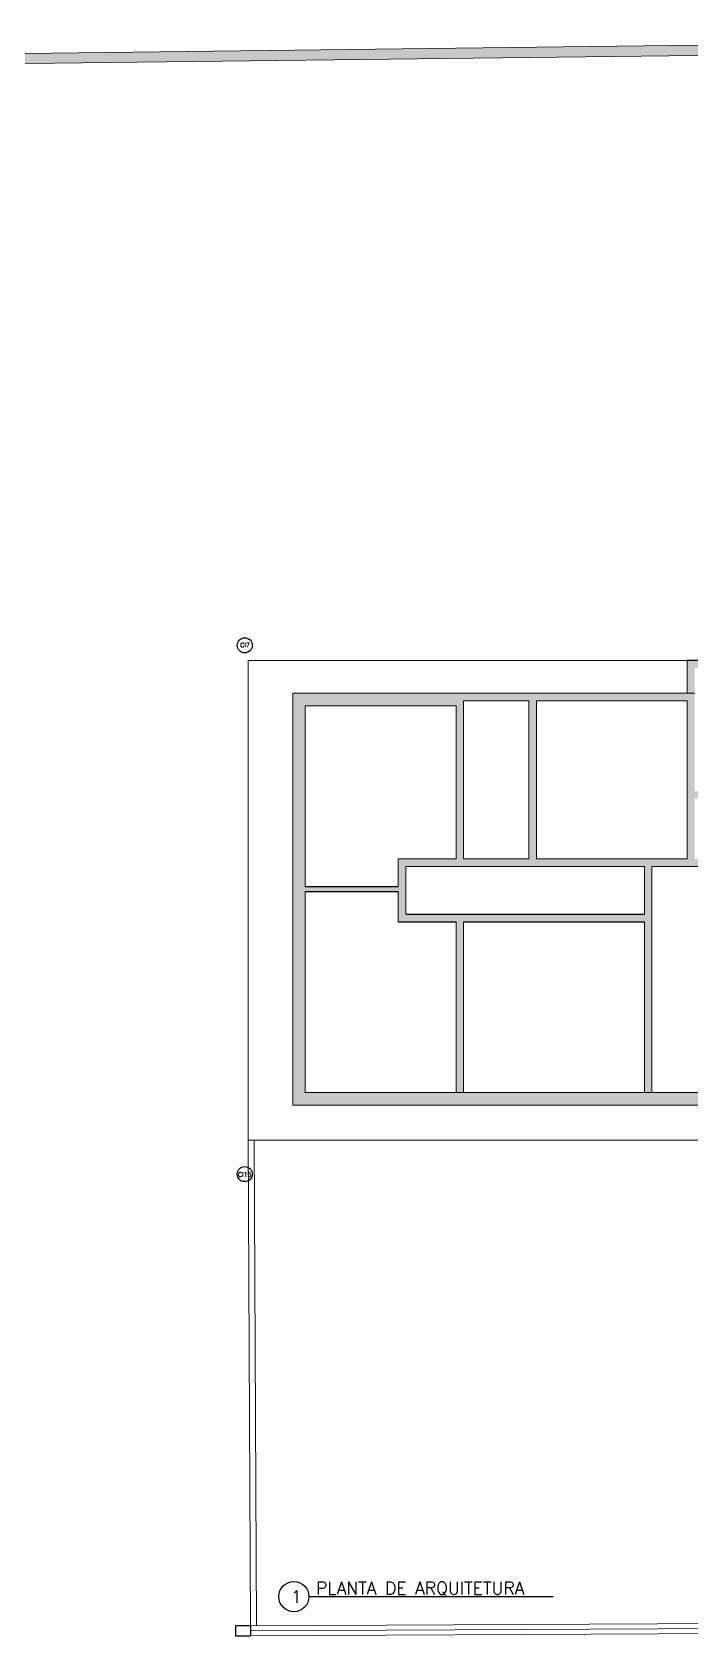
# Model space of a CAD drawing. Extents: x 0 to 11638, y -6007 to 0.
# Drawn here: x 10166.67 to 10179.78, y -5599.91 to -5567.98 of the extents above; entities that cross this region are included whole.
import ezdxf

# ---------------------------------------------------------------- set-up
doc = ezdxf.new("R2010")
doc.units = 0
doc.layers.get('0').update_dxf_attribs({"linetype": 'CONTINUOUS'})
for name, color, linetype, lineweight in [('ARQ - Alvenaria Alta', 251, 'CONTINUOUS', 13), ('ARQ - Alvenaria Média-Baixa', 252, 'CONTINUOUS', 20), ('ARQ - Grades', 1, 'CONTINUOUS', 15), ('ARQ - Guias Calçadas Sarjetas', 254, 'CONTINUOUS', 20), ('Elétrica', 30, 'CONTINUOUS', 20)]:
    doc.layers.add(name, color=color, linetype=linetype, lineweight=lineweight)
doc.layers.add('ARQ - Cotas', color=1, linetype='CONTINUOUS')
doc.styles.add('ROMANS', font='romans.shx', dxfattribs={"height": 0.3})

msp = doc.modelspace()

# ---------------------------------------------------------------- hatches: boundary and pattern name
at = {"layer": 'ARQ - Alvenaria Alta', "lineweight": -2}
h = msp.add_hatch(color=7, dxfattribs=at)
h.dxf.hatch_style = 1
h.paths.add_polyline_path([(10183.353, -5582.291), (10182.553, -5582.291), (10182.553, -5581.441), (10182.403, -5581.441), (10182.403, -5582.291), (10180.653, -5582.291), (10180.653, -5583.091), (10179.853, -5583.091), (10179.853, -5581.141), (10171.853, -5581.141), (10171.853, -5589.341), (10182.853, -5589.341), (10182.853, -5589.091), (10182.556, -5589.091), (10172.103, -5589.091), (10172.103, -5585.091), (10173.953, -5585.091), (10173.953, -5585.691), (10175.103, -5585.691), (10175.103, -5589.091), (10175.253, -5589.091), (10175.253, -5585.691), (10178.853, -5585.691), (10178.853, -5589.091), (10179.003, -5589.091), (10179.003, -5584.591), (10182.403, -5584.591), (10182.403, -5584.991), (10182.553, -5584.991), (10182.553, -5584.891), (10183.353, -5584.891)])
h.paths.add_polyline_path([(10182.403, -5584.441), (10181.203, -5584.441), (10181.203, -5583.091), (10180.803, -5583.091), (10180.803, -5582.441), (10183.203, -5582.441), (10183.203, -5584.441)], flags=16)
h.paths.add_polyline_path([(10181.053, -5584.441), (10179.853, -5584.441), (10179.853, -5583.241), (10181.053, -5583.241)], flags=16)
h.paths.add_polyline_path([(10179.703, -5584.441), (10176.703, -5584.441), (10176.703, -5581.291), (10179.703, -5581.291)], flags=16)
h.paths.add_polyline_path([(10178.853, -5584.591), (10178.853, -5585.541), (10174.103, -5585.541), (10174.103, -5584.591)], flags=16)
h.paths.add_polyline_path([(10176.553, -5584.441), (10175.253, -5584.441), (10175.253, -5581.291), (10176.553, -5581.291)], flags=16)
h.paths.add_polyline_path([(10175.103, -5584.441), (10173.953, -5584.441), (10173.953, -5584.991), (10172.103, -5584.991), (10172.103, -5581.391), (10175.103, -5581.391)], flags=16)
h.paths.add_polyline_path([(10182.553, -5585.811), (10182.403, -5585.811), (10182.403, -5589.091), (10182.553, -5589.091), (10182.553, -5587.891), (10182.853, -5587.891), (10182.853, -5587.741), (10182.553, -5587.741), (10182.553, -5586.691), (10182.853, -5586.691), (10182.853, -5586.541), (10182.553, -5586.541)], flags=17)
h.paths.add_polyline_path([(10193.653, -5584.441), (10192.503, -5584.441), (10192.503, -5581.391), (10195.503, -5581.391), (10195.503, -5589.091), (10184.853, -5589.091), (10184.853, -5589.341), (10195.753, -5589.341), (10195.753, -5581.141), (10187.853, -5581.141), (10187.853, -5581.441), (10188.003, -5581.441), (10188.003, -5581.291), (10190.903, -5581.291), (10190.903, -5584.441), (10188.003, -5584.441), (10188.003, -5582.141), (10187.853, -5582.141), (10187.853, -5582.291), (10185.703, -5582.291), (10185.703, -5583.391), (10184.503, -5583.391), (10184.503, -5583.291), (10184.353, -5583.291), (10184.353, -5584.891), (10185.153, -5584.891), (10185.153, -5584.991), (10185.303, -5584.991), (10185.303, -5584.591), (10188.603, -5584.591), (10188.603, -5589.091), (10188.753, -5589.091), (10188.753, -5585.691), (10192.353, -5585.691), (10192.353, -5589.091), (10192.503, -5589.091), (10192.503, -5585.691), (10193.653, -5585.691), (10193.653, -5585.091), (10195.503, -5585.091), (10195.503, -5584.991), (10193.653, -5584.991)])
h.paths.add_polyline_path([(10184.503, -5584.441), (10184.503, -5583.491), (10185.703, -5583.491), (10185.703, -5584.441), (10185.303, -5584.441)], flags=16)
h.paths.add_polyline_path([(10185.853, -5584.441), (10185.853, -5582.441), (10187.853, -5582.441), (10187.853, -5584.441)], flags=16)
h.paths.add_polyline_path([(10188.753, -5584.591), (10193.503, -5584.591), (10193.503, -5585.541), (10188.753, -5585.541)], flags=16)
h.paths.add_polyline_path([(10191.053, -5584.441), (10191.053, -5581.291), (10192.353, -5581.291), (10192.353, -5584.441)], flags=16)
h.paths.add_polyline_path([(10182.653, -5580.491), (10182.403, -5580.491), (10182.403, -5580.741), (10182.553, -5580.741), (10182.553, -5580.641), (10182.653, -5580.641)])
h.paths.add_polyline_path([(10185.453, -5579.241), (10183.553, -5579.241), (10183.553, -5580.491), (10183.453, -5580.491), (10183.453, -5580.641), (10183.553, -5580.641), (10183.553, -5581.091), (10184.353, -5581.091), (10184.353, -5582.591), (10184.503, -5582.591), (10184.503, -5580.641), (10185.453, -5580.641)])
h.paths.add_polyline_path([(10183.703, -5579.391), (10185.303, -5579.391), (10185.303, -5580.491), (10184.353, -5580.491), (10184.353, -5580.941), (10183.703, -5580.941)], flags=16)
at = {"layer": 'ARQ - Alvenaria Média-Baixa', "lineweight": -2}
h = msp.add_hatch(color=256, dxfattribs=at)
h.dxf.hatch_style = 1
h.paths.add_polyline_path([(10182.403, -5580.491), (10179.703, -5580.491), (10179.703, -5581.141), (10179.853, -5581.141), (10179.853, -5580.641), (10182.403, -5580.641)])
h.paths.add_polyline_path([(10182.553, -5579.391), (10182.403, -5579.391), (10182.403, -5580.491), (10182.553, -5580.491)])
h.paths.add_polyline_path([(10188.003, -5580.491), (10185.453, -5580.491), (10185.453, -5580.641), (10187.853, -5580.641), (10187.853, -5581.141), (10188.003, -5581.141)])
at = {"layer": 'ARQ - Cotas', "lineweight": -2}
h = msp.add_hatch(color=7, dxfattribs=at)
h.dxf.hatch_style = 1
edge = h.paths.add_edge_path()
edge.add_line((10201.413, -5568.178), (10201.413, -5599.764))
edge.add_line((10201.413, -5599.764), (10201.613, -5599.764))
edge.add_line((10201.613, -5599.764), (10201.613, -5567.975))
edge.add_line((10201.613, -5567.975), (10102.128, -5569.184))
edge.add_line((10102.128, -5569.184), (10102.328, -5592.707))
edge.add_arc((10106.091, -5592.707), 3.762, 180, 236.9357)
edge.add_line((10104.038, -5595.86), (10104.082, -5595.868))
edge.add_line((10104.082, -5595.868), (10104.118, -5595.673))
edge.add_arc((10106.091, -5592.707), 3.562, 179.9865, 236.3823, ccw=False)
edge.add_line((10102.528, -5592.706), (10102.33, -5569.382))
edge.add_line((10102.33, -5569.382), (10201.413, -5568.178))
h.paths.add_polyline_path([(10201.501, -5598.013), (10201.501, -5597.919)], flags=16)

# ---------------------------------------------------------------- linework, layer by layer
at = {"lineweight": -2}
msp.add_line((10172.176, -5599.13), (10177.034, -5599.13), dxfattribs=at)
msp.add_circle((10171.876, -5599.13), 0.3, dxfattribs=at)
at = {"layer": 'ARQ - Alvenaria Alta'}
for p, q in [((10201.613, -5567.975), (10102.128, -5569.184)), ((10201.413, -5568.178), (10102.33, -5569.382)), ((10173.953, -5584.991), (10173.953, -5584.441)), ((10174.103, -5585.541), (10174.103, -5584.591)), ((10178.853, -5585.541), (10178.853, -5584.591)), ((10179.003, -5589.091), (10179.003, -5584.591)), ((10173.953, -5585.691), (10173.953, -5585.091)), ((10175.103, -5589.091), (10175.103, -5585.691)), ((10175.253, -5589.091), (10175.253, -5585.691)), ((10178.853, -5589.091), (10178.853, -5585.691))]:
    msp.add_line(p, q, dxfattribs=at)
at = {"layer": 'ARQ - Alvenaria Alta', "ltscale": 0.01, "transparency": 33554684}
for p, q in [((10179.853, -5581.141), (10171.853, -5581.141)), ((10171.853, -5589.341), (10171.853, -5581.141)), ((10175.103, -5581.391), (10172.103, -5581.391)), ((10172.103, -5584.991), (10172.103, -5581.391)), ((10175.103, -5584.441), (10175.103, -5581.391)), ((10176.553, -5581.291), (10175.253, -5581.291)), ((10175.253, -5584.441), (10175.253, -5581.291)), ((10176.553, -5584.441), (10176.553, -5581.291)), ((10179.703, -5581.291), (10176.703, -5581.291)), ((10176.703, -5584.441), (10176.703, -5581.291)), ((10179.703, -5584.441), (10179.703, -5581.291)), ((10175.103, -5584.441), (10173.953, -5584.441)), ((10178.853, -5584.591), (10174.103, -5584.591)), ((10176.553, -5584.441), (10175.253, -5584.441)), ((10179.703, -5584.441), (10176.703, -5584.441)), ((10182.403, -5584.591), (10179.003, -5584.591)), ((10172.103, -5589.091), (10172.103, -5585.091)), ((10182.853, -5589.091), (10172.103, -5589.091)), ((10182.853, -5589.341), (10171.853, -5589.341))]:
    msp.add_line(p, q, dxfattribs=at)
at = {"layer": 'ARQ - Alvenaria Alta', "lineweight": -2}
for p, q in [((10172.103, -5584.991), (10173.953, -5584.991)), ((10172.103, -5585.091), (10173.953, -5585.091)), ((10173.953, -5585.691), (10175.103, -5585.691)), ((10174.103, -5585.541), (10178.853, -5585.541)), ((10175.253, -5585.691), (10178.853, -5585.691)), ((10171.015, -5599.71), (10170.715, -5599.71)), ((10171.015, -5599.71), (10170.715, -5599.71)), ((10170.715, -5599.712), (10170.716, -5599.912)), ((10170.715, -5599.712), (10170.716, -5599.912)), ((10171.015, -5599.71), (10171.016, -5599.911)), ((10171.015, -5599.71), (10171.016, -5599.911)), ((10170.716, -5599.912), (10171.016, -5599.911)), ((10170.716, -5599.912), (10171.016, -5599.911))]:
    msp.add_line(p, q, dxfattribs=at)
at = {"layer": 'ARQ - Alvenaria Média-Baixa', "ltscale": 0.01, "transparency": 33554684}
msp.add_line((10179.703, -5581.141), (10179.703, -5580.491), dxfattribs=at)
at = {"layer": 'ARQ - Alvenaria Média-Baixa', "lineweight": -2}
msp.add_line((10182.403, -5580.491), (10179.703, -5580.491), dxfattribs=at)
at = {"layer": 'ARQ - Alvenaria Média-Baixa'}
for p, q in [((10182.803, -5599.654), (10171.015, -5599.71)), ((10179.129, -5599.872), (10171.016, -5599.911)), ((10179.129, -5599.872), (10180.872, -5599.863))]:
    msp.add_line(p, q, dxfattribs=at)
at = {"layer": 'ARQ - Grades'}
for p in [(10180.872, -5599.761), (10171.015, -5599.811)]:
    msp.add_line(p, (10179.129, -5599.77), dxfattribs=at)
at = {"layer": 'ARQ - Guias Calçadas Sarjetas', "ltscale": 0.01, "transparency": 33554684}
for p, q in [((10170.968, -5590.041), (10170.968, -5580.491)), ((10179.703, -5580.491), (10170.968, -5580.491)), ((10170.968, -5590.041), (10171.015, -5599.71)), ((10182.703, -5590.041), (10170.968, -5590.041)), ((10171.088, -5590.041), (10171.135, -5599.71))]:
    msp.add_line(p, q, dxfattribs=at)
at = {"layer": 'Elétrica', "lineweight": -2}
for centre in [(10170.899, -5580.186), (10170.899, -5590.716)]:
    msp.add_circle(centre, 0.15, dxfattribs=at)

# ---------------------------------------------------------------- texts
at = {"lineweight": -2, "char_height": 0.25, "attachment_point": 1, "style": 'ROMANS'}
for s, width, insert in [('1', 0.39382, (10171.817, -5599.005)), ('PLANTA DE ARQUITETURA', 7.57034, (10172.318, -5598.834))]:
    msp.add_mtext_dynamic_manual_height_columns(s, width=width, gutter_width=750, heights=[0], dxfattribs=dict(at, insert=insert))
at = {"layer": 'Elétrica', "linetype": 'ByBlock', "char_height": 0.09, "attachment_point": 1, "style": 'ROMANS'}
for s, insert in [('CI7', (10170.808, -5580.135)), ('CI15', (10170.765, -5590.679))]:
    msp.add_mtext_dynamic_manual_height_columns(s, width=1.89216, gutter_width=18, heights=[0], dxfattribs=dict(at, insert=insert))

doc.saveas('drawing.dxf')
